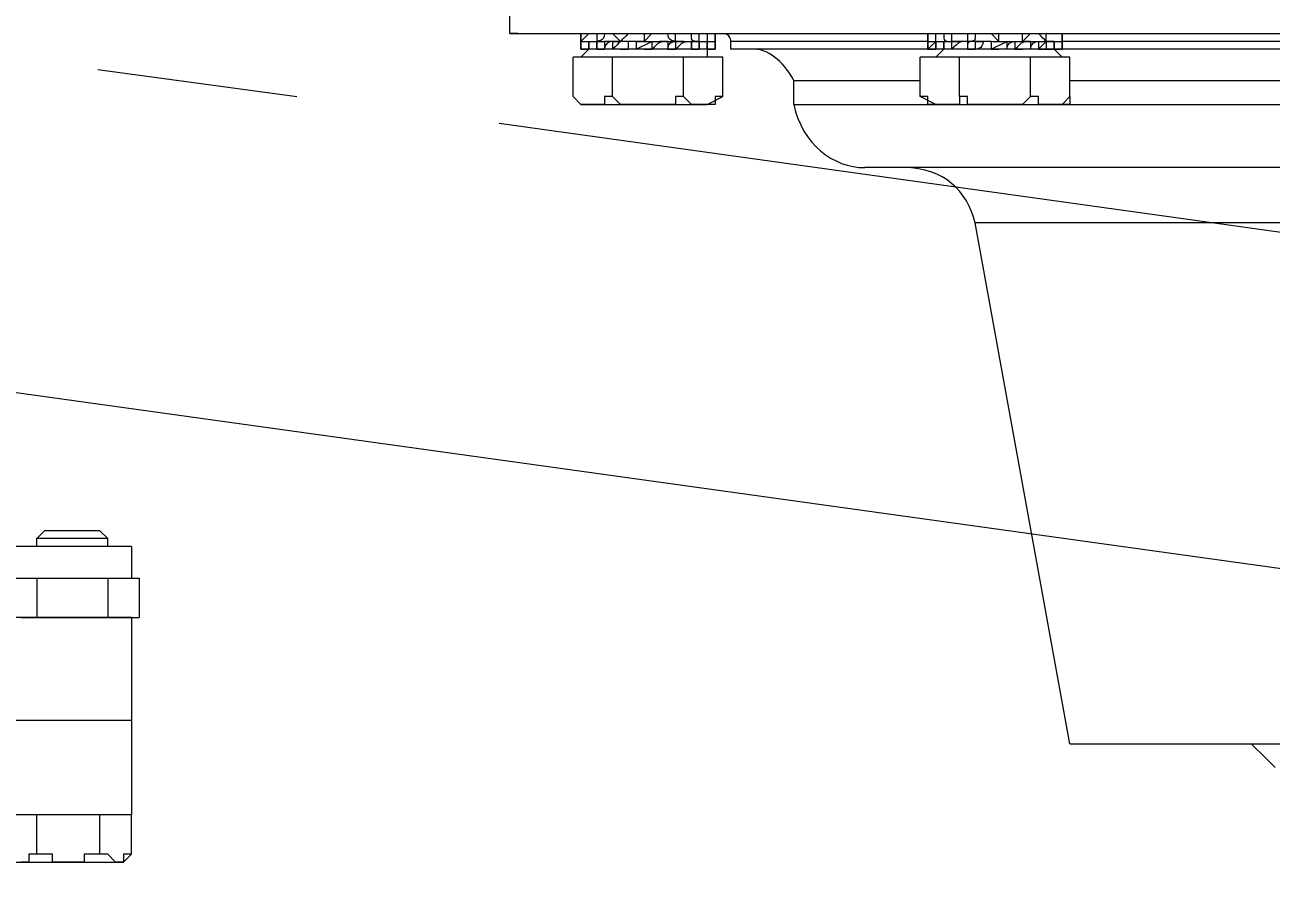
# Model space of a CAD drawing. Header units: millimetres. Extents: x 25083 to 52777, y 24772 to 45779.
# Drawn here: x 39239.7 to 39298.4, y 33765.9 to 33806.6 of the extents above; entities that cross this region are included whole.
import ezdxf

# ---------------------------------------------------------------- set-up
doc = ezdxf.new("R2010")
doc.units = ezdxf.units.MM
doc.layers.add('小车', color=7, linetype='Continuous')
doc.styles.get("Standard").update_dxf_attribs({"font": ''})
doc.styles.get('Standard').set_extended_font_data('SimSun')
doc.dimstyles.new('ISO-25', dxfattribs={"dimtxt": 2.5, "dimasz": 2.5, "dimexe": 1.25, "dimexo": 0.625, "dimtad": 1, "dimtxsty": 'Standard', "dimcen": 2.5, "dimadec": 0, "dimazin": 0, "dimtfac": 1, "dimtmove": 0, "dimatfit": 3, "dimfxl": 1, "dimarcsym": 0})

# ---------------------------------------------------------------- blocks, each defined once
blk = doc.blocks.new('*D925')
at = {"color": 0, "lineweight": -2}
for p, q in [((29677.862, 34881.662), (29677.862, 32448.293)), ((40733.017, 34757.645), (40733.017, 32448.293)), ((29680.362, 32449.543), (40730.517, 32449.543))]:
    blk.add_line(p, q, dxfattribs=at)
at = {"color": 0}
for points in [[(29680.362, 32449.96), (29680.362, 32449.127), (29677.862, 32449.543)], [(40730.517, 32449.127), (40730.517, 32449.96), (40733.017, 32449.543)]]:
    blk.add_solid(points, dxfattribs=at)
at = {"layer": 'DEFPOINTS', "color": 0}
for p in [(29677.862, 34882.287), (40733.017, 34758.27), (40733.017, 32449.543)]:
    blk.add_point(p, dxfattribs=at)
at = {"color": 0, "insert": (35205.439, 32451.628), "char_height": 2.5, "attachment_point": 5}
blk.add_mtext('11055,15', dxfattribs=at)
blk = doc.blocks.new('zw$D2F4')
at = {"color": 7, "lineweight": 5}
for points in [[(590.089, 246.211), (590.089, 329.395)], [(594.546, 329.395), (594.546, 246.211)], [(599.373, 246.211), (599.373, 329.395)], [(601.23, 257.352), (601.23, 246.211)], [(602.716, 246.211), (602.716, 257.352)], [(587.861, 256.98), (587.861, 246.582)], [(588.233, 250.667), (588.233, 251.039), (587.861, 251.039), (587.861, 251.41)], [(599.373, 251.41), (599.373, 250.667)], [(601.23, 251.41), (601.23, 250.667)], [(587.861, 249.182), (587.861, 249.925), (588.233, 249.925), (588.233, 250.667)], [(588.233, 250.667), (590.089, 250.667)], [(601.23, 250.667), (599.373, 250.667)], [(599.373, 250.667), (599.373, 249.182)], [(601.23, 250.667), (601.23, 249.182)], [(602.716, 250.667), (603.087, 250.667)], [(603.458, 250.296), (603.087, 250.667)], [(603.087, 247.325), (603.087, 250.667)], [(603.458, 247.696), (603.458, 250.296)], [(588.233, 247.696), (588.233, 248.439), (587.861, 248.439), (587.861, 249.182)], [(599.373, 249.182), (599.373, 247.325)], [(601.23, 249.182), (601.23, 247.325)], [(587.861, 246.954), (588.233, 247.325), (588.233, 247.696)], [(588.233, 247.696), (590.089, 247.696)], [(603.458, 247.696), (603.087, 247.325)], [(601.23, 247.325), (599.373, 247.325)], [(599.373, 247.325), (599.373, 246.582)], [(601.23, 247.325), (601.23, 246.582)], [(602.716, 247.325), (603.087, 247.325)], [(588.233, 246.582), (587.861, 246.582), (587.861, 246.954)], [(587.861, 246.582), (588.233, 246.211)], [(588.233, 246.211), (588.233, 246.582)], [(599.373, 246.582), (599.373, 246.211)], [(601.23, 246.582), (601.23, 246.211)], [(588.233, 246.211), (590.089, 246.211)], [(599.373, 246.211), (590.089, 246.211)], [(599.373, 246.211), (599.373, 245.84)], [(599.373, 246.211), (599.373, 245.84)], [(602.716, 246.211), (601.23, 246.211)], [(601.23, 246.211), (601.23, 245.84)], [(601.23, 246.211), (601.23, 245.84)], [(601.23, 245.84), (599.373, 245.84)], [(626.854, 228.386), (629.082, 228.386)], [(626.854, 228.014), (626.854, 228.386)], [(626.854, 228.386), (626.854, 92.468)], [(626.854, 228.014), (626.854, 92.84)], [(623.512, 225.044), (623.883, 225.415)], [(623.512, 224.672), (623.512, 225.044), (623.883, 225.415)], [(623.883, 225.415), (625.74, 225.415)], [(625.74, 218.359), (625.74, 225.415)], [(623.512, 225.044), (623.512, 219.102)], [(626.111, 224.672), (625.74, 225.044)], [(626.483, 225.044), (626.111, 225.044)], [(626.483, 225.044), (626.111, 225.044)], [(626.111, 225.044), (626.483, 225.044)], [(626.111, 218.73), (626.111, 225.044)], [(626.111, 225.044), (626.483, 225.044), (626.483, 224.672)], [(626.111, 225.044), (626.483, 225.044)], [(626.111, 225.044), (626.111, 224.672)], [(626.483, 225.044), (626.854, 225.044)], [(626.483, 225.044), (626.854, 224.672)], [(626.854, 225.044), (626.483, 225.044)], [(626.483, 225.044), (626.483, 224.672)], [(623.883, 223.558), (623.883, 223.929), (623.512, 223.929), (623.512, 224.672)], [(626.483, 224.672), (626.111, 224.672)], [(626.111, 224.672), (626.483, 224.672), (626.483, 224.301)], [(626.483, 224.301), (626.111, 224.301)], [(626.111, 224.301), (626.483, 224.301), (626.483, 223.929)], [(626.483, 224.672), (626.483, 224.301)], [(626.483, 224.301), (626.483, 223.929)], [(623.512, 222.073), (623.512, 223.187), (623.883, 223.558)], [(623.883, 223.558), (625.74, 223.558)], [(626.483, 223.929), (626.111, 223.929)], [(626.483, 223.558), (626.111, 223.558)], [(626.483, 223.558), (626.483, 223.187)], [(626.483, 222.815), (626.111, 222.815)], [(626.483, 222.444), (626.111, 222.444)], [(626.111, 222.444), (626.483, 221.701)], [(626.483, 222.444), (626.483, 221.701)], [(626.483, 222.444), (626.483, 222.073)], [(623.883, 220.216), (623.883, 220.587), (623.512, 220.587), (623.512, 222.073)], [(626.111, 222.073), (626.111, 221.701)], [(626.854, 222.073), (626.483, 222.073)], [(626.483, 222.073), (626.854, 221.701)], [(626.483, 221.701), (626.111, 221.701)], [(626.483, 220.959), (626.483, 221.33)], [(626.483, 220.959), (626.111, 220.959)], [(623.512, 219.473), (623.512, 219.845), (623.883, 220.216)], [(623.883, 220.216), (625.74, 220.216)], [(626.483, 220.587), (626.111, 220.587)], [(626.483, 220.216), (626.483, 220.587)], [(626.483, 220.587), (626.483, 220.216)], [(626.483, 220.587), (626.483, 220.216)], [(623.512, 219.102), (623.512, 219.473)], [(626.483, 219.845), (626.111, 219.845)], [(626.111, 219.845), (626.483, 219.845), (626.483, 219.473)], [(626.483, 219.473), (626.111, 219.473)], [(626.111, 219.473), (626.483, 219.473), (626.483, 219.102)], [(626.483, 219.845), (626.483, 219.473)], [(626.483, 219.473), (626.483, 219.102)], [(623.512, 219.102), (623.883, 218.359)], [(623.883, 218.359), (623.883, 218.73), (623.512, 218.73), (623.512, 219.102)], [(626.111, 219.102), (625.74, 219.102)], [(626.483, 219.102), (626.111, 219.102)], [(626.111, 219.102), (626.483, 219.102), (626.483, 218.73)], [(626.111, 219.102), (626.111, 218.73)], [(626.854, 219.102), (626.483, 219.102)], [(626.483, 219.102), (626.483, 218.73)], [(626.483, 219.102), (626.483, 218.73), (626.854, 218.73)], [(623.883, 218.359), (625.74, 218.359)], [(626.483, 218.73), (626.111, 218.73)], [(626.111, 218.73), (626.483, 218.73)], [(626.483, 218.73), (626.111, 218.73)], [(626.111, 218.73), (626.483, 218.73)], [(626.111, 218.73), (626.483, 218.73)], [(626.854, 218.73), (626.483, 218.73)], [(626.111, 217.988), (626.483, 217.988)], [(626.111, 163.027), (626.111, 217.988)], [(626.483, 208.704), (626.483, 217.988)], [(623.512, 215.017), (624.626, 215.017)], [(623.512, 215.017), (623.512, 105.837)], [(624.626, 209.075), (624.626, 215.017)], [(620.541, 118.835), (620.541, 211.675)], [(623.512, 208.332), (623.883, 209.075)], [(623.512, 207.961), (623.512, 208.704), (623.883, 208.704), (623.883, 209.075)], [(623.883, 209.075), (625.74, 209.075)], [(625.74, 202.019), (625.74, 209.075)], [(623.512, 208.332), (623.512, 202.391)], [(626.111, 207.961), (625.74, 208.332)], [(626.483, 208.704), (626.111, 208.704)], [(626.483, 208.704), (626.111, 208.704)], [(626.111, 208.704), (626.483, 208.704)], [(626.111, 208.704), (626.483, 208.332)], [(626.111, 208.704), (626.483, 208.704)], [(626.111, 208.704), (626.111, 208.332)], [(626.483, 208.332), (626.111, 208.332)], [(626.111, 208.332), (626.483, 208.332), (626.483, 207.961)], [(626.483, 208.704), (626.483, 208.332)], [(626.483, 208.704), (626.854, 208.704)], [(626.854, 208.704), (626.483, 208.704), (626.483, 208.332)], [(626.483, 208.704), (626.483, 208.332)], [(626.483, 208.332), (626.854, 208.332)], [(626.483, 208.332), (626.483, 207.961)], [(623.883, 207.218), (623.512, 207.218), (623.512, 207.961)], [(626.483, 207.961), (626.111, 207.961)], [(626.111, 207.961), (626.483, 207.961), (626.483, 207.59)], [(626.483, 207.961), (626.483, 207.59)], [(623.512, 205.362), (623.512, 206.847), (623.883, 206.847), (623.883, 207.218)], [(623.883, 207.218), (625.74, 207.218)], [(626.483, 207.59), (626.111, 207.59)], [(626.483, 207.59), (626.483, 207.218)], [(626.483, 206.847), (626.111, 206.847)], [(593.432, 202.019), (617.941, 206.476)], [(617.941, 124.034), (617.941, 206.476)], [(626.483, 206.476), (626.111, 206.476)], [(626.483, 206.476), (626.483, 206.104)], [(623.883, 203.876), (623.512, 204.247), (623.512, 205.362)], [(626.483, 205.733), (626.111, 205.733)], [(626.111, 205.733), (626.483, 204.99)], [(626.111, 205.733), (626.111, 205.362)], [(626.854, 205.733), (626.483, 205.362)], [(626.483, 205.733), (626.483, 204.99)], [(626.483, 205.362), (626.854, 205.362)], [(626.483, 204.99), (626.111, 204.99)], [(626.483, 204.619), (626.111, 204.619)], [(626.111, 204.619), (626.111, 204.247)], [(626.483, 203.876), (626.483, 204.247)], [(626.854, 204.619), (626.854, 204.247)], [(623.512, 202.762), (623.512, 203.505), (623.883, 203.505), (623.883, 203.876)], [(623.883, 203.876), (625.74, 203.876)], [(626.483, 203.876), (626.111, 203.876)], [(626.483, 203.505), (626.111, 203.505)], [(626.111, 203.505), (626.483, 203.133)], [(626.483, 203.133), (626.111, 203.133)], [(626.111, 203.133), (626.111, 202.762)], [(626.111, 203.133), (626.111, 202.762)], [(626.483, 203.505), (626.483, 202.762)], [(626.483, 202.762), (626.483, 203.133)], [(623.512, 202.391), (623.512, 202.762)], [(626.111, 202.762), (625.74, 202.391)], [(626.483, 202.762), (626.111, 202.762)], [(626.111, 202.762), (626.111, 202.391), (626.483, 202.391)], [(626.111, 202.762), (626.483, 202.762)], [(593.432, 202.019), (593.432, 110.665)], [(623.512, 202.391), (623.883, 202.019)], [(623.883, 202.019), (623.512, 202.019), (623.512, 202.391)], [(623.883, 202.019), (625.74, 202.019)], [(624.626, 183.451), (624.626, 202.019)], [(626.483, 202.391), (626.111, 202.391)], [(626.111, 202.391), (626.483, 202.391)], [(626.483, 202.391), (626.111, 202.391)], [(626.111, 202.391), (626.483, 202.391)], [(626.111, 202.391), (626.483, 202.391)], [(626.483, 183.451), (626.483, 202.391)], [(626.854, 202.391), (626.483, 202.391)], [(626.854, 202.391), (626.483, 202.391)], [(626.483, 202.391), (626.854, 202.391)]]:
    blk.add_lwpolyline(points, dxfattribs=at)
for points in [[(588.233, 246.211), (588.233, 246.211), (588.233, 246.211), (588.233, 246.211)], [(599.373, 245.84), (599.373, 245.84), (599.373, 245.84), (599.373, 245.84)], [(601.23, 245.84), (601.23, 245.84), (601.23, 245.84), (601.23, 245.84)], [(626.111, 225.044), (626.111, 225.044), (626.111, 225.044), (626.111, 225.044)], [(626.111, 225.044), (626.111, 225.044), (626.111, 225.044), (626.111, 225.044)], [(626.483, 225.044), (626.483, 225.044), (626.483, 225.044), (626.483, 225.044)], [(626.483, 225.044), (626.483, 225.044), (626.483, 225.044), (626.483, 225.044)], [(626.483, 225.044), (626.483, 225.044), (626.483, 225.044), (626.483, 225.044)], [(626.483, 225.044), (626.483, 225.044), (626.483, 225.044), (626.483, 225.044)], [(626.483, 225.044), (626.483, 225.044), (626.483, 225.044), (626.483, 225.044)], [(626.483, 225.044), (626.483, 225.044), (626.483, 225.044), (626.483, 225.044)], [(626.111, 224.672), (626.111, 224.672), (626.111, 224.672), (626.111, 224.672)], [(626.111, 224.301), (626.111, 224.301), (626.111, 223.929), (626.111, 223.929)], [(626.111, 224.301), (626.111, 224.301), (626.111, 224.301), (626.111, 224.301)], [(626.111, 224.301), (626.111, 224.301), (626.111, 224.301), (626.111, 224.301)], [(626.483, 224.672), (626.483, 224.672), (626.483, 224.672), (626.483, 224.672)], [(626.483, 224.672), (626.483, 224.672), (626.483, 224.672), (626.483, 224.672)], [(626.483, 224.672), (626.483, 224.672), (626.483, 224.672), (626.483, 224.672)], [(626.854, 223.929), (626.483, 223.929), (626.483, 224.301), (626.483, 224.301)], [(626.854, 224.301), (626.483, 224.301), (626.483, 224.301), (626.483, 224.301)], [(626.483, 224.301), (626.483, 224.301), (626.483, 224.301), (626.483, 224.301)], [(626.483, 224.301), (626.483, 224.301), (626.483, 224.301), (626.483, 224.301)], [(626.483, 223.558), (626.483, 223.558), (626.483, 223.929), (626.111, 223.929)], [(626.483, 223.187), (626.483, 223.187), (626.483, 223.187), (626.111, 223.558)], [(626.111, 223.187), (626.111, 223.187), (626.111, 223.187), (626.111, 223.558)], [(626.111, 223.558), (626.111, 223.558), (626.111, 223.558), (626.111, 223.558)], [(626.483, 223.929), (626.483, 223.929), (626.483, 223.929), (626.483, 223.929)], [(626.483, 223.929), (626.483, 223.929), (626.483, 223.929), (626.483, 223.929)], [(626.483, 223.558), (626.483, 223.558), (626.483, 223.929), (626.483, 223.929)], [(626.854, 223.558), (626.483, 223.187), (626.483, 223.187), (626.483, 223.187)], [(626.483, 222.815), (626.483, 223.187), (626.483, 223.187), (626.483, 223.558)], [(626.111, 223.187), (626.111, 223.187), (626.111, 223.187), (626.111, 222.815)], [(626.483, 222.815), (626.483, 222.815), (626.483, 223.187), (626.483, 223.187)], [(626.854, 222.815), (626.483, 223.187), (626.483, 223.187), (626.483, 223.187)], [(626.483, 222.815), (626.111, 222.815), (626.111, 222.815), (626.111, 222.815)], [(626.483, 222.444), (626.483, 222.444), (626.483, 222.444), (626.483, 222.815)], [(626.483, 222.073), (626.483, 222.444), (626.483, 222.815), (626.483, 222.815)], [(626.483, 222.815), (626.483, 222.815), (626.483, 222.815), (626.483, 222.815)], [(626.111, 221.701), (626.483, 221.33), (626.483, 221.33), (626.483, 220.959)], [(626.483, 221.701), (626.483, 221.33), (626.483, 221.33), (626.483, 221.33)], [(626.483, 221.33), (626.483, 220.959), (626.483, 220.959), (626.483, 220.959)], [(626.111, 220.959), (626.111, 220.959), (626.111, 220.959), (626.111, 220.959)], [(626.111, 220.959), (626.111, 220.959), (626.111, 220.587), (626.111, 220.587)], [(626.111, 220.959), (626.483, 220.959), (626.483, 220.587), (626.483, 220.587)], [(626.483, 220.959), (626.483, 220.959), (626.483, 220.959), (626.483, 220.959)], [(626.483, 220.959), (626.483, 220.587), (626.483, 220.587), (626.483, 220.587)], [(626.483, 220.587), (626.483, 220.587), (626.483, 220.959), (626.854, 220.959)], [(626.111, 220.587), (626.483, 220.216), (626.483, 220.216), (626.483, 219.845)], [(626.111, 220.587), (626.111, 220.587), (626.111, 220.587), (626.111, 220.587)], [(626.483, 220.587), (626.483, 220.587), (626.483, 220.587), (626.854, 220.587)], [(626.483, 220.587), (626.483, 220.587), (626.483, 220.587), (626.483, 220.216)], [(626.483, 220.216), (626.483, 220.216), (626.483, 220.216), (626.483, 219.845)], [(626.111, 219.845), (626.111, 219.845), (626.111, 219.845), (626.111, 219.473)], [(626.111, 219.473), (626.111, 219.473), (626.111, 219.473), (626.111, 219.473)], [(626.483, 219.845), (626.483, 219.845), (626.483, 219.845), (626.483, 219.845)], [(626.483, 219.845), (626.483, 219.845), (626.483, 219.845), (626.483, 219.845)], [(626.483, 219.473), (626.483, 219.845), (626.483, 219.845), (626.854, 219.845)], [(626.483, 219.473), (626.483, 219.473), (626.483, 219.473), (626.854, 219.473)], [(626.483, 219.473), (626.483, 219.473), (626.483, 219.473), (626.483, 219.473)], [(626.483, 219.473), (626.483, 219.473), (626.483, 219.473), (626.483, 219.473)], [(626.111, 219.102), (626.111, 219.102), (626.111, 219.102), (626.111, 219.102)], [(626.483, 219.102), (626.483, 219.102), (626.483, 219.102), (626.483, 219.102)], [(626.483, 219.102), (626.483, 219.102), (626.483, 219.102), (626.483, 219.102)], [(626.483, 219.102), (626.483, 219.102), (626.483, 219.102), (626.483, 219.102)], [(626.483, 218.73), (626.483, 218.73), (626.483, 218.73), (626.483, 218.73)], [(626.483, 218.73), (626.483, 218.73), (626.483, 218.73), (626.483, 218.73)], [(626.483, 218.73), (626.483, 218.73), (626.483, 218.73), (626.483, 218.73)], [(626.483, 218.73), (626.483, 218.73), (626.483, 218.73), (626.483, 218.73)], [(626.483, 218.73), (626.483, 218.73), (626.483, 218.73), (626.483, 218.73)], [(626.483, 218.73), (626.483, 218.73), (626.483, 218.73), (626.483, 218.73)], [(626.483, 218.73), (626.483, 218.73), (626.483, 218.73), (626.483, 218.73)], [(626.483, 218.73), (626.483, 218.73), (626.483, 218.73), (626.483, 218.73)], [(626.483, 218.73), (626.483, 218.73), (626.483, 218.73), (626.483, 218.73)], [(626.483, 218.73), (626.483, 218.73), (626.483, 218.73), (626.483, 218.73)], [(626.483, 217.988), (626.483, 217.988), (626.854, 217.988), (626.854, 218.359)], [(624.626, 215.017), (625.369, 215.388), (626.111, 216.131), (626.111, 216.874)], [(623.512, 215.017), (621.655, 214.645), (620.541, 213.16), (620.541, 211.675)], [(617.941, 206.476), (619.427, 206.847), (620.541, 207.961), (620.541, 209.818)], [(626.111, 208.704), (626.111, 208.704), (626.111, 208.704), (626.111, 208.704)], [(626.111, 208.704), (626.111, 208.704), (626.111, 208.704), (626.111, 208.704)], [(626.111, 208.332), (626.111, 208.332), (626.111, 208.332), (626.111, 208.332)], [(626.483, 208.704), (626.483, 208.704), (626.483, 208.704), (626.483, 208.704)], [(626.483, 208.704), (626.483, 208.704), (626.483, 208.704), (626.483, 208.704)], [(626.483, 208.704), (626.483, 208.704), (626.483, 208.704), (626.483, 208.704)], [(626.483, 208.704), (626.483, 208.704), (626.483, 208.704), (626.483, 208.704)], [(626.483, 208.704), (626.483, 208.704), (626.483, 208.704), (626.483, 208.704)], [(626.483, 208.704), (626.483, 208.704), (626.483, 208.704), (626.483, 208.704)], [(626.483, 208.332), (626.483, 208.332), (626.483, 208.332), (626.483, 208.332)], [(626.483, 208.332), (626.483, 208.332), (626.483, 208.332), (626.483, 208.332)], [(626.483, 208.332), (626.483, 208.332), (626.483, 208.332), (626.483, 208.332)], [(626.111, 207.59), (626.111, 207.961), (626.111, 207.961), (626.111, 207.961)], [(626.111, 207.961), (626.111, 207.961), (626.111, 207.961), (626.111, 207.961)], [(626.854, 207.961), (626.483, 207.961), (626.483, 207.961), (626.483, 207.59)], [(626.483, 207.961), (626.483, 207.961), (626.483, 207.961), (626.483, 207.961)], [(626.483, 207.961), (626.483, 207.961), (626.483, 207.961), (626.483, 207.961)], [(626.483, 206.847), (626.483, 207.218), (626.483, 207.218), (626.111, 207.59)], [(626.111, 207.59), (626.111, 207.59), (626.111, 207.59), (626.111, 207.59)], [(626.483, 206.847), (626.483, 207.218), (626.483, 207.218), (626.483, 207.59)], [(626.483, 207.59), (626.483, 207.59), (626.483, 207.59), (626.483, 207.59)], [(626.483, 207.59), (626.483, 207.59), (626.483, 207.59), (626.483, 207.59)], [(626.854, 207.59), (626.483, 207.59), (626.483, 207.59), (626.483, 207.59)], [(626.111, 206.847), (626.111, 206.476), (626.111, 206.476), (626.111, 206.476)], [(626.483, 206.476), (626.483, 206.847), (626.483, 206.847), (626.111, 206.847)], [(626.111, 206.847), (626.111, 206.847), (626.111, 206.847), (626.111, 206.847)], [(626.111, 206.847), (626.111, 206.847), (626.111, 206.847), (626.111, 206.847)], [(626.854, 206.847), (626.483, 206.847), (626.483, 206.847), (626.483, 206.847)], [(626.854, 206.476), (626.483, 206.476), (626.483, 206.476), (626.483, 206.847)], [(626.483, 206.476), (626.483, 206.476), (626.483, 206.847), (626.483, 206.847)], [(626.483, 206.104), (626.111, 206.104), (626.111, 206.476), (626.111, 206.476)], [(626.483, 205.733), (626.483, 206.104), (626.483, 206.104), (626.483, 206.476)], [(626.483, 206.476), (626.483, 206.476), (626.483, 206.476), (626.483, 206.476)], [(626.483, 206.476), (626.483, 206.476), (626.483, 206.476), (626.483, 206.476)], [(626.483, 205.733), (626.483, 206.104), (626.483, 206.104), (626.483, 206.104)], [(626.111, 204.99), (626.483, 204.99), (626.483, 204.619), (626.483, 204.619)], [(626.483, 204.99), (626.483, 204.99), (626.483, 204.99), (626.483, 204.619)], [(626.111, 204.619), (626.111, 204.619), (626.111, 204.619), (626.111, 204.619)], [(626.111, 204.619), (626.483, 204.247), (626.483, 204.247), (626.483, 203.876)], [(626.111, 204.247), (626.111, 204.247), (626.111, 204.247), (626.111, 204.247)], [(626.111, 203.876), (626.111, 204.247), (626.111, 204.247), (626.111, 204.247)], [(626.483, 204.619), (626.483, 204.247), (626.483, 204.247), (626.483, 204.247)], [(626.483, 204.619), (626.483, 204.619), (626.483, 204.619), (626.483, 204.619)], [(626.483, 204.247), (626.483, 204.247), (626.483, 204.247), (626.483, 203.876)], [(626.483, 204.247), (626.483, 204.247), (626.483, 204.247), (626.854, 203.876)], [(626.483, 204.247), (626.483, 204.247), (626.483, 204.247), (626.854, 204.247)], [(626.111, 203.876), (626.483, 203.876), (626.483, 203.505), (626.483, 203.505)], [(626.483, 203.876), (626.483, 203.876), (626.483, 203.876), (626.483, 203.876)], [(626.483, 203.876), (626.483, 203.876), (626.483, 203.505), (626.483, 203.505)], [(626.111, 203.505), (626.111, 203.133), (626.111, 203.133), (626.111, 203.133)], [(626.111, 203.133), (626.111, 203.133), (626.111, 203.133), (626.111, 203.133)], [(626.483, 203.505), (626.483, 203.505), (626.483, 203.505), (626.483, 203.505)], [(626.483, 203.505), (626.483, 203.505), (626.483, 203.505), (626.483, 203.505)], [(626.483, 203.133), (626.483, 203.133), (626.483, 203.133), (626.854, 203.505)], [(626.483, 203.133), (626.483, 203.133), (626.483, 203.133), (626.854, 203.133)], [(626.483, 203.133), (626.483, 203.133), (626.483, 203.133), (626.483, 202.762)], [(626.483, 203.133), (626.483, 202.762), (626.483, 202.762), (626.483, 202.762)], [(626.111, 202.762), (626.111, 202.762), (626.111, 202.762), (626.111, 202.762)], [(626.483, 202.762), (626.483, 202.762), (626.483, 202.762), (626.483, 202.762)], [(626.483, 202.762), (626.483, 202.762), (626.483, 202.762), (626.483, 202.762)], [(626.483, 202.762), (626.483, 202.762), (626.483, 202.391), (626.483, 202.391)], [(626.483, 202.391), (626.483, 202.391), (626.483, 202.391), (626.483, 202.391)], [(626.483, 202.391), (626.483, 202.391), (626.483, 202.391), (626.483, 202.391)], [(626.483, 202.391), (626.483, 202.391), (626.483, 202.391), (626.483, 202.391)], [(626.483, 202.391), (626.483, 202.391), (626.483, 202.391), (626.483, 202.391)], [(626.483, 202.391), (626.483, 202.391), (626.483, 202.391), (626.483, 202.391)], [(626.483, 202.391), (626.483, 202.391), (626.483, 202.391), (626.483, 202.391)], [(626.483, 202.391), (626.483, 202.391), (626.483, 202.391), (626.483, 202.391)], [(626.483, 202.391), (626.483, 202.391), (626.483, 202.391), (626.483, 202.391)], [(626.483, 202.391), (626.483, 202.391), (626.483, 202.391), (626.483, 202.391)], [(626.483, 202.391), (626.483, 202.391), (626.483, 202.391), (626.483, 202.391)], [(592.318, 192.364), (592.689, 192.735), (593.06, 193.107), (593.432, 193.478)]]:
    blk.add_open_spline(points, degree=3, dxfattribs=at)
blk = doc.blocks.new('A$C1A4175F5')
at = {"layer": '小车', "color": 7, "lineweight": 0}
blk.add_lwpolyline([(229.857, 567.502), (686.91, 631.055)], dxfattribs=at)
at = {"layer": '小车', "color": 1, "lineweight": 0}
for points in [[(341.985, 598.859), (351.364, 600.118)], [(285.291, 591.019), (332.466, 597.599)]]:
    blk.add_lwpolyline(points, dxfattribs=at)
blk = doc.blocks.new('zw$50CE')
blk.add_blockref('zw$D2F4', (22.01, 103.569))
at = {"layer": '小车', "ltscale": 10, "xscale": -1, "rotation": 270}
blk.add_blockref('A$C1A4175F5', (47.032, 0), dxfattribs=at)

msp = doc.modelspace()

# ---------------------------------------------------------------- block references
at = {"rotation": 90}
msp.add_blockref('zw$50CE', (39594.481, 33157.316), dxfattribs=at)

# ---------------------------------------------------------------- dimensions: what is measured, and where the dimension line sits
dim = msp.add_linear_dim(base=(40733.0166, 32449.5434), p1=(29677.8617, 34882.2868), p2=(40733.0166, 34758.2702), dimstyle='ISO-25')
dim.commit()
dim.dimension.update_dxf_attribs({"geometry": '*D925', "text_midpoint": (35205.4391, 32449.5434), "dimtype": 160})

doc.saveas('drawing.dxf')
